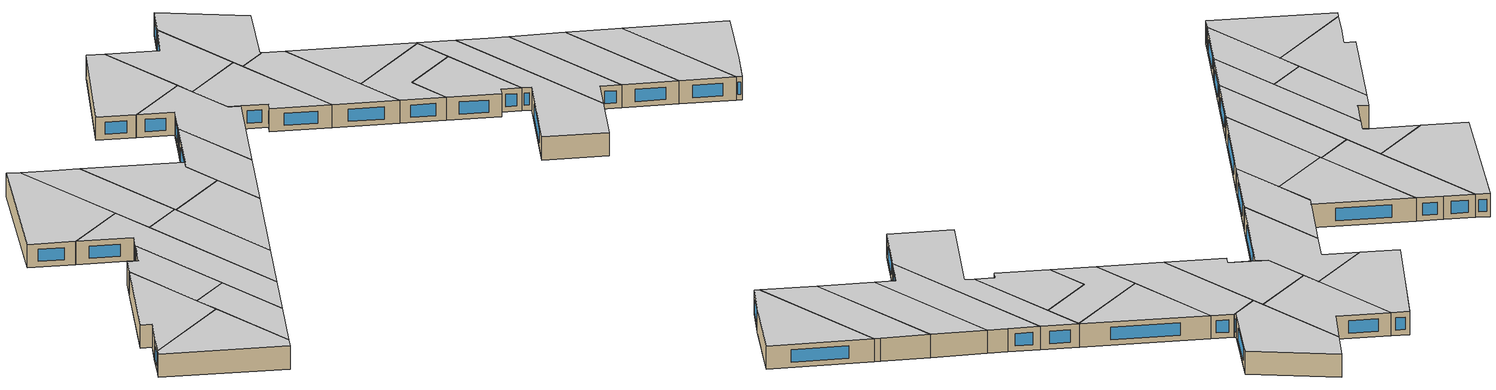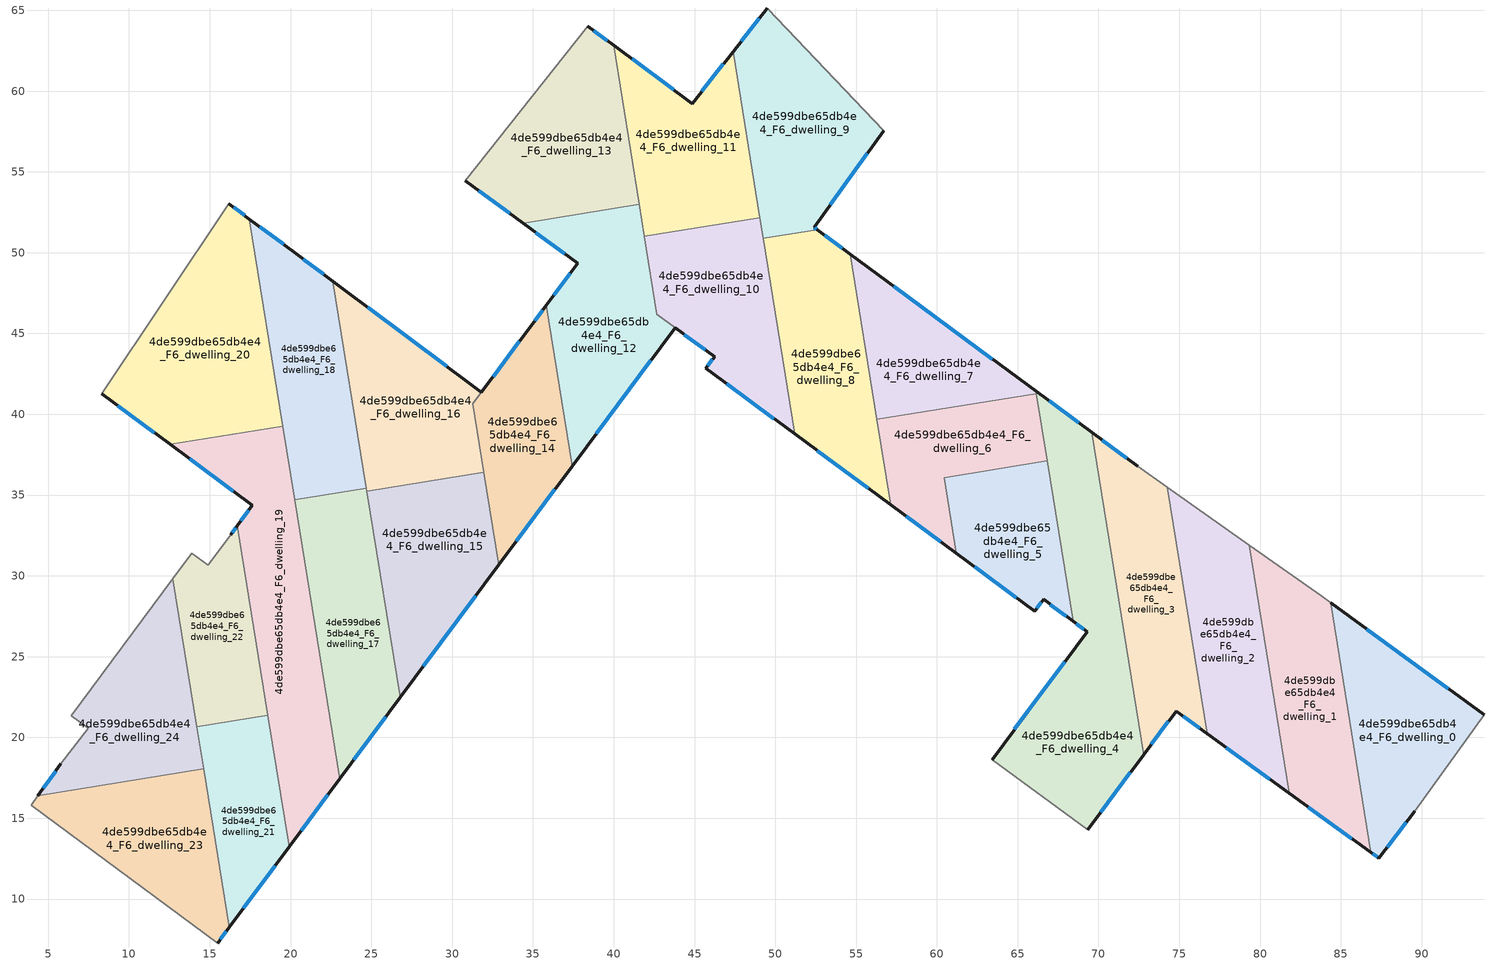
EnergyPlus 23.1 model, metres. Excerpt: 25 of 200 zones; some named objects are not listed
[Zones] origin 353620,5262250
4de599dbe65db4e4_F6_dwelling_0
 floor to 4de599dbe65db4e4_F5_dwelling_0 (EU_floor_Construction): 93.88,21.4 89.58,15.42 87.35,12.52 86.86,12.88 84.36,28.34 z18
 wall outside (EU_wall_Construction): 86.86,12.88 87.35,12.52 89.58,15.42 / 93.88,21.4 84.36,28.34 z18:21
 wall to 4de599dbe65db4e4_F6_dwelling_1 (EU_wall_Construction): 84.36,28.34 86.86,12.88 z18:21
 wall adiabatic (EU_wall_Construction): 89.58,15.42 93.88,21.4 z18:21
 window (EU_Window_Construction): 86.97,12.8 87.24,12.61 / 91.65,23.03 86.6,26.71 / 87.88,13.2 89.06,14.74 z18.7:20.3
 ceiling to 4de599dbe65db4e4_F7_dwelling_0 (EU_floor_Construction): 89.58,15.42 93.88,21.4 84.36,28.34 86.86,12.88 87.35,12.52 z21
4de599dbe65db4e4_F6_dwelling_1
 floor to 4de599dbe65db4e4_F5_dwelling_1 (EU_floor_Construction): 84.36,28.34 86.86,12.88 81.81,16.55 79.33,31.91 83.79,28.76 z18
 wall outside (EU_wall_Construction): 81.81,16.55 86.86,12.88 z18:21
 wall to 4de599dbe65db4e4_F6_dwelling_2 (EU_wall_Construction): 79.33,31.91 81.81,16.55 z18:21
 wall adiabatic (EU_wall_Construction): 84.36,28.34 83.79,28.76 79.33,31.91 z18:21
 window (EU_Window_Construction): 82.99,15.69 85.67,13.74 z18.7:20.3
 ceiling to 4de599dbe65db4e4_F7_dwelling_1 (EU_floor_Construction): 86.86,12.88 84.36,28.34 83.79,28.76 79.33,31.91 81.81,16.55 z21
4de599dbe65db4e4_F6_dwelling_10
 floor to 4de599dbe65db4e4_F5_dwelling_10 (EU_floor_Construction): 49.04,52.16 51.21,38.78 45.71,42.84 46.24,43.56 42.68,46.18 41.9,51 z18
 wall outside (EU_wall_Construction): 43.8,45.36 46.24,43.56 45.71,42.84 51.21,38.78 z18:21
 wall to 4de599dbe65db4e4_F6_dwelling_12 (EU_wall_Construction): 42.68,46.18 43.79,45.36 / 41.9,51 42.67,46.19 z18:21
 wall to 4de599dbe65db4e4_F6_dwelling_11 (EU_wall_Construction): 49.04,52.16 41.9,51 z18:21
 wall to 4de599dbe65db4e4_F6_dwelling_8 (EU_wall_Construction): 51.2,38.78 49.25,50.89 z18:21
 wall to 4de599dbe65db4e4_F6_dwelling_9 (EU_wall_Construction): 49.25,50.89 49.04,52.16 z18:21
 window (EU_Window_Construction): 47,41.89 49.91,39.73 / 46.11,43.39 45.83,43.01 / 44.37,44.93 45.66,43.98 z18.7:20.3
 ceiling to 4de599dbe65db4e4_F7_dwelling_10 (EU_floor_Construction): 51.21,38.78 49.04,52.16 41.9,51 42.68,46.18 46.24,43.56 45.71,42.84 z21
4de599dbe65db4e4_F6_dwelling_11
 floor to 4de599dbe65db4e4_F5_dwelling_11 (EU_floor_Construction): 47.39,62.44 49.04,52.16 41.9,51 39.99,62.83 44.86,59.23 z18
 wall outside (EU_wall_Construction): 47.39,62.44 44.86,59.23 39.99,62.83 z18:21
 wall to 4de599dbe65db4e4_F6_dwelling_9 (EU_wall_Construction): 49.04,52.16 47.39,62.44 z18:21
 wall to 4de599dbe65db4e4_F6_dwelling_13 (EU_wall_Construction): 39.99,62.83 41.58,52.99 z18:21
 wall to 4de599dbe65db4e4_F6_dwelling_12 (EU_wall_Construction): 41.58,52.99 41.9,51 z18:21
 window (EU_Window_Construction): 46.79,61.69 45.46,59.99 / 43.72,60.08 41.13,61.99 z18.7:20.3
 ceiling to 4de599dbe65db4e4_F7_dwelling_11 (EU_floor_Construction): 49.04,52.16 47.39,62.44 44.86,59.23 39.99,62.83 41.9,51 z21
4de599dbe65db4e4_F6_dwelling_12
 floor to 4de599dbe65db4e4_F5_dwelling_12 (EU_floor_Construction): 41.58,52.99 42.68,46.18 43.79,45.36 37.43,36.8 35.83,46.75 37.77,49.33 34.39,51.83 z18
 wall outside (EU_wall_Construction): 34.39,51.83 37.77,49.33 35.83,46.75 / 37.43,36.8 43.79,45.36 z18:21
 wall to 4de599dbe65db4e4_F6_dwelling_14 (EU_wall_Construction): 35.83,46.75 37.43,36.8 z18:21
 wall to 4de599dbe65db4e4_F6_dwelling_13 (EU_wall_Construction): 41.58,52.99 34.39,51.83 z18:21
 window (EU_Window_Construction): 37.31,48.73 36.28,47.35 / 35.18,51.24 36.97,49.92 / 38.93,38.81 42.3,43.35 z18.7:20.3
 ceiling to 4de599dbe65db4e4_F7_dwelling_12 (EU_floor_Construction): 37.43,36.8 43.79,45.36 42.68,46.18 41.58,52.99 34.39,51.83 37.77,49.33 35.83,46.75 z21
4de599dbe65db4e4_F6_dwelling_13
 floor to 4de599dbe65db4e4_F5_dwelling_13 (EU_floor_Construction): 39.99,62.83 41.58,52.99 34.39,51.83 30.82,54.46 38.4,64.01 z18
 wall outside (EU_wall_Construction): 30.82,54.46 34.39,51.83 / 39.99,62.83 38.4,64.01 z18:21
 wall adiabatic (EU_wall_Construction): 38.4,64.01 30.82,54.46 z18:21
 window (EU_Window_Construction): 31.66,53.84 33.55,52.44 / 39.61,63.11 38.77,63.73 z18.7:20.3
 ceiling to 4de599dbe65db4e4_F7_dwelling_13 (EU_floor_Construction): 41.58,52.99 39.99,62.83 38.4,64.01 30.82,54.46 34.39,51.83 z21
4de599dbe65db4e4_F6_dwelling_14
 floor to 4de599dbe65db4e4_F5_dwelling_14 (EU_floor_Construction): 35.83,46.75 37.43,36.8 32.89,30.7 31.29,40.66 34.88,45.49 z18
 wall outside (EU_wall_Construction): 32.89,30.7 37.43,36.8 / 35.83,46.75 34.88,45.49 31.81,41.37 z18:21
 wall to 4de599dbe65db4e4_F6_dwelling_15 (EU_wall_Construction): 31.97,36.41 32.89,30.7 z18:21
 wall to 4de599dbe65db4e4_F6_dwelling_16 (EU_wall_Construction): 31.81,41.37 31.28,40.66 / 31.29,40.66 31.97,36.41 z18:21
 window (EU_Window_Construction): 33.96,32.13 36.37,35.37 / 35.6,46.45 35.1,45.79 / 34.16,44.52 32.53,42.34 z18.7:20.3
 ceiling to 4de599dbe65db4e4_F7_dwelling_14 (EU_floor_Construction): 32.89,30.7 37.43,36.8 35.83,46.75 34.88,45.49 31.29,40.66 z21
4de599dbe65db4e4_F6_dwelling_15
 floor to 4de599dbe65db4e4_F5_dwelling_15 (EU_floor_Construction): 31.97,36.41 32.89,30.7 26.78,22.48 24.72,35.24 z18
 wall outside (EU_wall_Construction): 26.78,22.48 32.89,30.7 z18:21
 wall to 4de599dbe65db4e4_F6_dwelling_16 (EU_wall_Construction): 31.97,36.41 24.72,35.24 z18:21
 wall to 4de599dbe65db4e4_F6_dwelling_17 (EU_wall_Construction): 24.72,35.24 26.78,22.48 z18:21
 window (EU_Window_Construction): 28.22,24.41 31.46,28.77 z18.7:20.3
 ceiling to 4de599dbe65db4e4_F7_dwelling_15 (EU_floor_Construction): 26.78,22.48 32.89,30.7 31.97,36.41 24.72,35.24 z21
4de599dbe65db4e4_F6_dwelling_16
 floor to 4de599dbe65db4e4_F5_dwelling_16 (EU_floor_Construction): 31.81,41.37 31.28,40.66 31.97,36.41 24.72,35.24 24.69,35.42 22.63,48.23 z18
 wall outside (EU_wall_Construction): 31.81,41.37 22.63,48.23 z18:21
 wall to 4de599dbe65db4e4_F6_dwelling_18 (EU_wall_Construction): 22.63,48.23 24.69,35.42 z18:21
 wall to 4de599dbe65db4e4_F6_dwelling_17 (EU_wall_Construction): 24.69,35.42 24.72,35.24 z18:21
 window (EU_Window_Construction): 29.65,42.98 24.78,46.62 z18.7:20.3
 ceiling to 4de599dbe65db4e4_F7_dwelling_16 (EU_floor_Construction): 31.97,36.41 31.28,40.66 31.81,41.37 22.63,48.23 24.69,35.42 24.72,35.24 z21
4de599dbe65db4e4_F6_dwelling_17
 floor to 4de599dbe65db4e4_F5_dwelling_17 (EU_floor_Construction): 24.69,35.42 26.78,22.48 23.04,17.45 20.26,34.7 z18
 wall outside (EU_wall_Construction): 23.04,17.45 26.78,22.48 z18:21
 wall to 4de599dbe65db4e4_F6_dwelling_18 (EU_wall_Construction): 24.69,35.42 20.26,34.7 z18:21
 wall to 4de599dbe65db4e4_F6_dwelling_19 (EU_wall_Construction): 20.26,34.7 23.04,17.45 z18:21
 window (EU_Window_Construction): 23.92,18.63 25.91,21.3 z18.7:20.3
 ceiling to 4de599dbe65db4e4_F7_dwelling_17 (EU_floor_Construction): 23.04,17.45 26.78,22.48 24.69,35.42 20.26,34.7 z21
4de599dbe65db4e4_F6_dwelling_18
 floor to 4de599dbe65db4e4_F5_dwelling_18 (EU_floor_Construction): 22.63,48.23 24.69,35.42 20.26,34.7 17.45,52.08 20.22,50.03 z18
 wall outside (EU_wall_Construction): 22.63,48.23 20.22,50.03 17.45,52.08 z18:21
 wall to 4de599dbe65db4e4_F6_dwelling_20 (EU_wall_Construction): 17.45,52.08 19.52,39.26 z18:21
 wall to 4de599dbe65db4e4_F6_dwelling_19 (EU_wall_Construction): 19.52,39.25 20.26,34.7 z18:21
 window (EU_Window_Construction): 22.06,48.65 20.78,49.61 / 19.57,50.51 18.1,51.6 z18.7:20.3
 ceiling to 4de599dbe65db4e4_F7_dwelling_18 (EU_floor_Construction): 24.69,35.42 22.63,48.23 20.22,50.03 17.45,52.08 20.26,34.7 z21
4de599dbe65db4e4_F6_dwelling_19
 floor to 4de599dbe65db4e4_F5_dwelling_19 (EU_floor_Construction): 19.52,39.25 23.04,17.45 19.91,13.24 16.71,33.1 17.64,34.36 12.55,38.13 z18
 wall outside (EU_wall_Construction): 12.55,38.13 17.64,34.36 16.71,33.1 / 19.91,13.24 23.04,17.45 z18:21
 wall to 4de599dbe65db4e4_F6_dwelling_20 (EU_wall_Construction): 19.52,39.25 12.55,38.13 z18:21
 wall to 4de599dbe65db4e4_F6_dwelling_22 (EU_wall_Construction): 16.71,33.1 18.6,21.38 z18:21
 wall to 4de599dbe65db4e4_F6_dwelling_21 (EU_wall_Construction): 18.6,21.38 19.91,13.24 z18:21
 window (EU_Window_Construction): 17.42,34.06 16.93,33.4 / 13.75,37.24 16.45,35.24 / 20.65,14.22 22.31,16.46 z18.7:20.3
 ceiling to 4de599dbe65db4e4_F7_dwelling_19 (EU_floor_Construction): 19.91,13.24 23.04,17.45 19.52,39.25 12.55,38.13 17.64,34.36 16.71,33.1 z21
4de599dbe65db4e4_F6_dwelling_2
 floor to 4de599dbe65db4e4_F5_dwelling_2 (EU_floor_Construction): 79.33,31.91 81.81,16.55 76.72,20.24 74.26,35.48 z18
 wall outside (EU_wall_Construction): 76.72,20.24 81.81,16.55 z18:21
 wall to 4de599dbe65db4e4_F6_dwelling_3 (EU_wall_Construction): 74.26,35.48 76.72,20.24 z18:21
 wall adiabatic (EU_wall_Construction): 79.33,31.91 74.26,35.48 z18:21
 window (EU_Window_Construction): 77.91,19.37 80.61,17.41 z18.7:20.3
 ceiling to 4de599dbe65db4e4_F7_dwelling_2 (EU_floor_Construction): 81.81,16.55 79.33,31.91 74.26,35.48 76.72,20.24 z21
4de599dbe65db4e4_F6_dwelling_20
 floor to 4de599dbe65db4e4_F5_dwelling_20 (EU_floor_Construction): 17.45,52.08 19.52,39.25 12.55,38.13 8.31,41.28 16.19,53.02 z18
 wall outside (EU_wall_Construction): 8.31,41.28 12.55,38.13 / 17.45,52.08 16.19,53.02 z18:21
 wall adiabatic (EU_wall_Construction): 16.19,53.02 8.31,41.28 z18:21
 window (EU_Window_Construction): 9.31,40.54 11.56,38.87 / 17.16,52.3 16.48,52.8 z18.7:20.3
 ceiling to 4de599dbe65db4e4_F7_dwelling_20 (EU_floor_Construction): 19.52,39.25 17.45,52.08 16.19,53.02 8.31,41.28 12.55,38.13 z21
4de599dbe65db4e4_F6_dwelling_21
 floor to 4de599dbe65db4e4_F5_dwelling_21 (EU_floor_Construction): 18.6,21.38 19.91,13.24 16.2,8.24 14.2,20.67 z18
 wall outside (EU_wall_Construction): 16.2,8.24 19.91,13.24 z18:21
 wall to 4de599dbe65db4e4_F6_dwelling_22 (EU_wall_Construction): 18.6,21.38 14.2,20.67 z18:21
 wall to 4de599dbe65db4e4_F6_dwelling_23 (EU_wall_Construction): 14.62,18.06 16.2,8.24 z18:21
 wall to 4de599dbe65db4e4_F6_dwelling_24 (EU_wall_Construction): 14.19,20.67 14.62,18.06 z18:21
 window (EU_Window_Construction): 17.07,9.42 19.04,12.06 z18.7:20.3
 ceiling to 4de599dbe65db4e4_F7_dwelling_21 (EU_floor_Construction): 16.2,8.24 19.91,13.24 18.6,21.38 14.2,20.67 z21
4de599dbe65db4e4_F6_dwelling_22
 floor to 4de599dbe65db4e4_F5_dwelling_22 (EU_floor_Construction): 16.71,33.1 18.6,21.38 14.2,20.67 12.72,29.83 13.89,31.41 14.9,30.67 14.95,30.73 16.29,32.55 z18
 wall outside (EU_wall_Construction): 16.71,33.1 16.29,32.55 z18:21
 wall adiabatic (EU_wall_Construction): 16.29,32.55 14.95,30.73 14.9,30.67 13.89,31.41 12.72,29.83 z18:21
 wall to 4de599dbe65db4e4_F6_dwelling_24 (EU_wall_Construction): 12.72,29.83 14.2,20.67 z18:21
 window (EU_Window_Construction): 16.61,32.97 16.39,32.68 z18.7:20.3
 ceiling to 4de599dbe65db4e4_F7_dwelling_22 (EU_floor_Construction): 18.6,21.38 16.71,33.1 16.29,32.55 14.95,30.73 14.9,30.67 13.89,31.41 12.72,29.83 14.2,20.67 z21
4de599dbe65db4e4_F6_dwelling_23
 floor to 4de599dbe65db4e4_F5_dwelling_23 (EU_floor_Construction): 14.62,18.06 16.2,8.24 15.49,7.28 3.94,15.82 4.37,16.4 z18
 wall outside (EU_wall_Construction): 15.49,7.28 16.2,8.24 z18:21
 wall to 4de599dbe65db4e4_F6_dwelling_24 (EU_wall_Construction): 14.62,18.06 4.37,16.4 z18:21
 wall adiabatic (EU_wall_Construction): 4.37,16.4 3.94,15.82 15.49,7.28 z18:21
 window (EU_Window_Construction): 15.65,7.51 16.03,8.02 z18.7:20.3
 ceiling to 4de599dbe65db4e4_F7_dwelling_23 (EU_floor_Construction): 15.49,7.28 16.2,8.24 14.62,18.06 4.37,16.4 3.94,15.82 z21
4de599dbe65db4e4_F6_dwelling_24
 floor to 4de599dbe65db4e4_F5_dwelling_24 (EU_floor_Construction): 12.72,29.83 14.62,18.06 4.37,16.4 5.79,18.37 7.48,20.57 6.42,21.34 z18
 wall outside (EU_wall_Construction): 5.79,18.37 4.37,16.4 z18:21
 wall adiabatic (EU_wall_Construction): 12.72,29.83 6.42,21.34 7.48,20.57 5.79,18.37 z18:21
 window (EU_Window_Construction): 5.46,17.9 4.7,16.86 z18.7:20.3
 ceiling to 4de599dbe65db4e4_F7_dwelling_24 (EU_floor_Construction): 14.62,18.06 12.72,29.83 6.42,21.34 7.48,20.57 5.79,18.37 4.37,16.4 z21
4de599dbe65db4e4_F6_dwelling_3
 floor to 4de599dbe65db4e4_F5_dwelling_3 (EU_floor_Construction): 74.26,35.48 76.72,20.24 74.8,21.63 72.79,18.93 69.57,38.88 72.43,36.77 z18
 wall outside (EU_wall_Construction): 72.79,18.93 74.8,21.63 76.72,20.24 / 72.43,36.77 69.57,38.88 z18:21
 wall to 4de599dbe65db4e4_F6_dwelling_4 (EU_wall_Construction): 69.57,38.88 72.79,18.93 z18:21
 wall adiabatic (EU_wall_Construction): 74.26,35.48 72.43,36.77 z18:21
 window (EU_Window_Construction): 75.25,21.31 76.27,20.57 / 73.26,19.57 74.33,21 / 71.76,37.27 70.24,38.39 z18.7:20.3
 ceiling to 4de599dbe65db4e4_F7_dwelling_3 (EU_floor_Construction): 76.72,20.24 74.26,35.48 72.43,36.77 69.57,38.88 72.79,18.93 74.8,21.63 z21
4de599dbe65db4e4_F6_dwelling_4
 floor to 4de599dbe65db4e4_F5_dwelling_4 (EU_floor_Construction): 69.57,38.88 72.79,18.93 69.33,14.27 63.42,18.64 69.3,26.55 68.43,27.19 66.14,41.42 z18
 wall outside (EU_wall_Construction): 68.43,27.19 69.3,26.55 63.42,18.64 / 69.57,38.88 66.14,41.42 / 69.33,14.27 72.79,18.93 z18:21
 wall adiabatic (EU_wall_Construction): 63.42,18.64 69.33,14.27 z18:21
 wall to 4de599dbe65db4e4_F6_dwelling_5 (EU_wall_Construction): 66.83,37.11 68.43,27.19 z18:21
 wall to 4de599dbe65db4e4_F6_dwelling_6 (EU_wall_Construction): 66.16,41.27 66.83,37.11 z18:21
 wall to 4de599dbe65db4e4_F6_dwelling_7 (EU_wall_Construction): 66.14,41.42 66.16,41.27 z18:21
 window (EU_Window_Construction): 67.92,24.69 64.8,20.49 / 68.64,27.04 69.1,26.7 / 68.76,39.48 66.94,40.83 / 70.15,15.37 71.98,17.84 z18.7:20.3
 ceiling to 4de599dbe65db4e4_F7_dwelling_4 (EU_floor_Construction): 69.33,14.27 72.79,18.93 69.57,38.88 66.14,41.42 68.43,27.19 69.3,26.55 63.42,18.64 z21
4de599dbe65db4e4_F6_dwelling_5
 floor to 4de599dbe65db4e4_F5_dwelling_5 (EU_floor_Construction): 66.83,37.11 68.43,27.19 66.6,28.54 66.05,27.81 61.21,31.39 60.45,36.08 z18
 wall outside (EU_wall_Construction): 61.21,31.39 66.05,27.81 66.6,28.54 68.43,27.19 z18:21
 wall to 4de599dbe65db4e4_F6_dwelling_6 (EU_wall_Construction): 66.83,37.11 60.45,36.08 61.21,31.39 z18:21
 window (EU_Window_Construction): 67.03,28.22 68,27.51 / 66.18,27.98 66.47,28.37 / 62.35,30.55 64.92,28.65 z18.7:20.3
 ceiling to 4de599dbe65db4e4_F7_dwelling_5 (EU_floor_Construction): 68.43,27.19 66.83,37.11 60.45,36.08 61.21,31.39 66.05,27.81 66.6,28.54 z21
4de599dbe65db4e4_F6_dwelling_6
 floor to 4de599dbe65db4e4_F5_dwelling_6 (EU_floor_Construction): 66.16,41.27 66.83,37.11 60.45,36.08 61.21,31.39 57.14,34.4 56.29,39.68 z18
 wall outside (EU_wall_Construction): 57.14,34.4 61.21,31.39 z18:21
 wall to 4de599dbe65db4e4_F6_dwelling_7 (EU_wall_Construction): 66.16,41.27 56.29,39.68 z18:21
 wall to 4de599dbe65db4e4_F6_dwelling_8 (EU_wall_Construction): 56.29,39.68 57.14,34.4 z18:21
 window (EU_Window_Construction): 58.1,33.69 60.25,32.1 z18.7:20.3
 ceiling to 4de599dbe65db4e4_F7_dwelling_6 (EU_floor_Construction): 61.21,31.39 60.45,36.08 66.83,37.11 66.16,41.27 56.29,39.68 57.14,34.4 z21
4de599dbe65db4e4_F6_dwelling_7
 floor to 4de599dbe65db4e4_F5_dwelling_7 (EU_floor_Construction): 66.14,41.42 66.16,41.27 56.29,39.68 54.63,49.91 z18
 wall outside (EU_wall_Construction): 66.14,41.42 54.63,49.91 z18:21
 wall to 4de599dbe65db4e4_F6_dwelling_8 (EU_wall_Construction): 54.63,49.91 56.29,39.68 z18:21
 window (EU_Window_Construction): 63.43,43.42 57.33,47.92 z18.7:20.3
 ceiling to 4de599dbe65db4e4_F7_dwelling_7 (EU_floor_Construction): 66.16,41.27 66.14,41.42 54.63,49.91 56.29,39.68 z21
4de599dbe65db4e4_F6_dwelling_8
 floor to 4de599dbe65db4e4_F5_dwelling_8 (EU_floor_Construction): 54.63,49.91 57.14,34.4 51.21,38.78 49.25,50.89 52.58,51.43 z18
 wall outside (EU_wall_Construction): 51.21,38.78 57.14,34.4 / 54.63,49.91 52.58,51.43 z18:21
 wall to 4de599dbe65db4e4_F6_dwelling_9 (EU_wall_Construction): 52.58,51.43 49.25,50.89 z18:21
 window (EU_Window_Construction): 52.6,37.75 55.75,35.43 / 54.15,50.27 53.06,51.07 z18.7:20.3
 ceiling to 4de599dbe65db4e4_F7_dwelling_8 (EU_floor_Construction): 57.14,34.4 54.63,49.91 52.58,51.43 49.25,50.89 51.21,38.78 z21
4de599dbe65db4e4_F6_dwelling_9
 floor to 4de599dbe65db4e4_F5_dwelling_9 (EU_floor_Construction): 49.5,65.14 56.7,57.56 52.41,51.56 52.58,51.43 49.25,50.89 47.39,62.44 z18
 wall outside (EU_wall_Construction): 52.58,51.43 52.41,51.56 56.7,57.56 / 49.5,65.14 47.39,62.44 z18:21
 wall adiabatic (EU_wall_Construction): 56.7,57.56 49.5,65.14 z18:21
 window (EU_Window_Construction): 53.41,52.97 55.69,56.15 / 52.54,51.46 52.45,51.53 / 49.01,64.51 47.88,63.08 z18.7:20.3
 ceiling to 4de599dbe65db4e4_F7_dwelling_9 (EU_floor_Construction): 52.58,51.43 52.41,51.56 56.7,57.56 49.5,65.14 47.39,62.44 49.25,50.89 z21
[Building]
EU S2 Campaign: North Axis=0; Terrain=City; Solar Distribution=FullExterior
[Site:Location]
Budapest.Ferenc.Liszt.Intl.AP: Latitude=47.437; Longitude=19.256; Time Zone=1; Elevation=185
[SizingPeriod:WeatherFileDays]
AnnualSizingPeriod: Begin Month=1; Begin Day of Month=1; End Month=12; End Day of Month=31; Day of Week for Start Day=Monday; Use Weather File Daylight Saving Period=No; Use Weather File Rain and Snow Indicators=No
[MATERIAL]
EU_InternalMass_Material: Roughness=MediumRough; Thickness=0.1; Conductivity=1; Density=1800; Specific Heat=900; Thermal Absorptance=0.9; Solar Absorptance=0.7; Visible Absorptance=0.7
[MATERIAL:NOMASS] Roughness=MediumRough; Thermal Absorptance=0.9; Solar Absorptance=0.7; Visible Absorptance=0.7
Name | Thermal Resistance
EU_wall_NoMass | 0.832559
EU_floor_NoMass | 0.872794
[WINDOWMATERIAL:SIMPLEGLAZINGSYSTEM]
EU_Window_SimpleGlazing: UFactor=2.79869; Solar Heat Gain Coefficient=0.75; Visible Transmittance=0.75
[CONSTRUCTION]
EU_wall_Construction: EU_wall_NoMass
EU_floor_Construction: EU_floor_NoMass
EU_Window_Construction: EU_Window_SimpleGlazing
EU_InternalMass_Construction: EU_InternalMass_Material
[ZONE] Type=1; Multiplier=1; Ceiling Height=autocalculate; Floor Area=autocalculate; Part of Total Floor Area=Yes
Name | Volume
4de599dbe65db4e4_F6_dwelling_0 | 206.161
4de599dbe65db4e4_F6_dwelling_1 | 206.191
4de599dbe65db4e4_F6_dwelling_10 | 203.361
4de599dbe65db4e4_F6_dwelling_11 | 206.166
4de599dbe65db4e4_F6_dwelling_12 | 228.977
4de599dbe65db4e4_F6_dwelling_13 | 226.167
4de599dbe65db4e4_F6_dwelling_14 | 164.976
4de599dbe65db4e4_F6_dwelling_15 | 206.197
4de599dbe65db4e4_F6_dwelling_16 | 207.38
4de599dbe65db4e4_F6_dwelling_17 | 206.142
4de599dbe65db4e4_F6_dwelling_18 | 206.139
4de599dbe65db4e4_F6_dwelling_19 | 282.927
4de599dbe65db4e4_F6_dwelling_2 | 206.182
4de599dbe65db4e4_F6_dwelling_20 | 282.941
4de599dbe65db4e4_F6_dwelling_21 | 139.459
4de599dbe65db4e4_F6_dwelling_22 | 139.452
4de599dbe65db4e4_F6_dwelling_23 | 196.178
4de599dbe65db4e4_F6_dwelling_24 | 196.15
4de599dbe65db4e4_F6_dwelling_3 | 206.205
4de599dbe65db4e4_F6_dwelling_4 | 321.205
4de599dbe65db4e4_F6_dwelling_5 | 148.641
4de599dbe65db4e4_F6_dwelling_6 | 157.716
4de599dbe65db4e4_F6_dwelling_7 | 157.745
4de599dbe65db4e4_F6_dwelling_8; 4de599dbe65db4e4_F6_dwelling_9 | 225.868
[INTERNALMASS] Construction=EU_InternalMass_Construction
Name | Zone or ZoneList | Surface Area
4de599dbe65db4e4_F6_dwelling_0_EU_InternalMass | 4de599dbe65db4e4_F6_dwelling_0 | 68.7205
4de599dbe65db4e4_F6_dwelling_1_EU_InternalMass | 4de599dbe65db4e4_F6_dwelling_1 | 68.7302
4de599dbe65db4e4_F6_dwelling_2_EU_InternalMass | 4de599dbe65db4e4_F6_dwelling_2 | 68.7272
4de599dbe65db4e4_F6_dwelling_3_EU_InternalMass | 4de599dbe65db4e4_F6_dwelling_3 | 68.735
4de599dbe65db4e4_F6_dwelling_4_EU_InternalMass | 4de599dbe65db4e4_F6_dwelling_4 | 107.066
4de599dbe65db4e4_F6_dwelling_5_EU_InternalMass | 4de599dbe65db4e4_F6_dwelling_5 | 49.5475
4de599dbe65db4e4_F6_dwelling_6_EU_InternalMass | 4de599dbe65db4e4_F6_dwelling_6 | 52.5721
4de599dbe65db4e4_F6_dwelling_7_EU_InternalMass | 4de599dbe65db4e4_F6_dwelling_7 | 52.5799
4de599dbe65db4e4_F6_dwelling_8_EU_InternalMass | 4de599dbe65db4e4_F6_dwelling_8 | 75.2889
4de599dbe65db4e4_F6_dwelling_9_EU_InternalMass | 4de599dbe65db4e4_F6_dwelling_9 | 75.2868
4de599dbe65db4e4_F6_dwelling_10_EU_InternalMass | 4de599dbe65db4e4_F6_dwelling_10 | 67.7873
4de599dbe65db4e4_F6_dwelling_11_EU_InternalMass | 4de599dbe65db4e4_F6_dwelling_11 | 68.7213
4de599dbe65db4e4_F6_dwelling_12_EU_InternalMass | 4de599dbe65db4e4_F6_dwelling_12 | 76.3251
4de599dbe65db4e4_F6_dwelling_13_EU_InternalMass | 4de599dbe65db4e4_F6_dwelling_13 | 75.3926
4de599dbe65db4e4_F6_dwelling_14_EU_InternalMass | 4de599dbe65db4e4_F6_dwelling_14 | 55.0033
4de599dbe65db4e4_F6_dwelling_15_EU_InternalMass | 4de599dbe65db4e4_F6_dwelling_15 | 68.7342
4de599dbe65db4e4_F6_dwelling_16_EU_InternalMass | 4de599dbe65db4e4_F6_dwelling_16 | 69.1292
4de599dbe65db4e4_F6_dwelling_17_EU_InternalMass | 4de599dbe65db4e4_F6_dwelling_17 | 68.7122
4de599dbe65db4e4_F6_dwelling_18_EU_InternalMass | 4de599dbe65db4e4_F6_dwelling_18 | 68.7133
4de599dbe65db4e4_F6_dwelling_19_EU_InternalMass | 4de599dbe65db4e4_F6_dwelling_19 | 94.3094
4de599dbe65db4e4_F6_dwelling_20_EU_InternalMass | 4de599dbe65db4e4_F6_dwelling_20 | 94.3149
4de599dbe65db4e4_F6_dwelling_21_EU_InternalMass | 4de599dbe65db4e4_F6_dwelling_21 | 46.4874
4de599dbe65db4e4_F6_dwelling_22_EU_InternalMass | 4de599dbe65db4e4_F6_dwelling_22 | 46.4841
4de599dbe65db4e4_F6_dwelling_23_EU_InternalMass | 4de599dbe65db4e4_F6_dwelling_23 | 65.3925
4de599dbe65db4e4_F6_dwelling_24_EU_InternalMass | 4de599dbe65db4e4_F6_dwelling_24 | 65.3816
[OTHEREQUIPMENT] Fuel Type=Electricity; Design Level Calculation Method=Watts/Area; Power per Zone Floor Area=1; Fraction Latent=0; Fraction Radiant=0; Fraction Lost=0; Carbon Dioxide Generation Rate=0; EndUse Subcategory=EU_Step8_InternalGains
Name | Zone or ZoneList or Space or SpaceList | Schedule
EU_Step8_InternalGain_4de599dbe65db4e4_F6_dwelling_0_f000 | 4de599dbe65db4e4_F6_dwelling_0 | EU_Step8_GainSchedule_4de599dbe65db4e4_F6_dwelling_0_f000
EU_Step8_InternalGain_4de599dbe65db4e4_F6_dwelling_1_f000 | 4de599dbe65db4e4_F6_dwelling_1 | EU_Step8_GainSchedule_4de599dbe65db4e4_F6_dwelling_1_f000
EU_Step8_InternalGain_4de599dbe65db4e4_F6_dwelling_2_f000 | 4de599dbe65db4e4_F6_dwelling_2 | EU_Step8_GainSchedule_4de599dbe65db4e4_F6_dwelling_2_f000
EU_Step8_InternalGain_4de599dbe65db4e4_F6_dwelling_3_f000 | 4de599dbe65db4e4_F6_dwelling_3 | EU_Step8_GainSchedule_4de599dbe65db4e4_F6_dwelling_3_f000
EU_Step8_InternalGain_4de599dbe65db4e4_F6_dwelling_4_f000 | 4de599dbe65db4e4_F6_dwelling_4 | EU_Step8_GainSchedule_4de599dbe65db4e4_F6_dwelling_4_f000
EU_Step8_InternalGain_4de599dbe65db4e4_F6_dwelling_5_f000 | 4de599dbe65db4e4_F6_dwelling_5 | EU_Step8_GainSchedule_4de599dbe65db4e4_F6_dwelling_5_f000
EU_Step8_InternalGain_4de599dbe65db4e4_F6_dwelling_6_f000 | 4de599dbe65db4e4_F6_dwelling_6 | EU_Step8_GainSchedule_4de599dbe65db4e4_F6_dwelling_6_f000
EU_Step8_InternalGain_4de599dbe65db4e4_F6_dwelling_7_f000 | 4de599dbe65db4e4_F6_dwelling_7 | EU_Step8_GainSchedule_4de599dbe65db4e4_F6_dwelling_7_f000
EU_Step8_InternalGain_4de599dbe65db4e4_F6_dwelling_8_f000 | 4de599dbe65db4e4_F6_dwelling_8 | EU_Step8_GainSchedule_4de599dbe65db4e4_F6_dwelling_8_f000
EU_Step8_InternalGain_4de599dbe65db4e4_F6_dwelling_9_f000 | 4de599dbe65db4e4_F6_dwelling_9 | EU_Step8_GainSchedule_4de599dbe65db4e4_F6_dwelling_9_f000
EU_Step8_InternalGain_4de599dbe65db4e4_F6_dwelling_10_f000 | 4de599dbe65db4e4_F6_dwelling_10 | EU_Step8_GainSchedule_4de599dbe65db4e4_F6_dwelling_10_f000
EU_Step8_InternalGain_4de599dbe65db4e4_F6_dwelling_11_f000 | 4de599dbe65db4e4_F6_dwelling_11 | EU_Step8_GainSchedule_4de599dbe65db4e4_F6_dwelling_11_f000
EU_Step8_InternalGain_4de599dbe65db4e4_F6_dwelling_12_f000 | 4de599dbe65db4e4_F6_dwelling_12 | EU_Step8_GainSchedule_4de599dbe65db4e4_F6_dwelling_12_f000
EU_Step8_InternalGain_4de599dbe65db4e4_F6_dwelling_13_f000 | 4de599dbe65db4e4_F6_dwelling_13 | EU_Step8_GainSchedule_4de599dbe65db4e4_F6_dwelling_13_f000
EU_Step8_InternalGain_4de599dbe65db4e4_F6_dwelling_14_f000 | 4de599dbe65db4e4_F6_dwelling_14 | EU_Step8_GainSchedule_4de599dbe65db4e4_F6_dwelling_14_f000
EU_Step8_InternalGain_4de599dbe65db4e4_F6_dwelling_15_f000 | 4de599dbe65db4e4_F6_dwelling_15 | EU_Step8_GainSchedule_4de599dbe65db4e4_F6_dwelling_15_f000
EU_Step8_InternalGain_4de599dbe65db4e4_F6_dwelling_16_f000 | 4de599dbe65db4e4_F6_dwelling_16 | EU_Step8_GainSchedule_4de599dbe65db4e4_F6_dwelling_16_f000
EU_Step8_InternalGain_4de599dbe65db4e4_F6_dwelling_17_f000 | 4de599dbe65db4e4_F6_dwelling_17 | EU_Step8_GainSchedule_4de599dbe65db4e4_F6_dwelling_17_f000
EU_Step8_InternalGain_4de599dbe65db4e4_F6_dwelling_18_f000 | 4de599dbe65db4e4_F6_dwelling_18 | EU_Step8_GainSchedule_4de599dbe65db4e4_F6_dwelling_18_f000
EU_Step8_InternalGain_4de599dbe65db4e4_F6_dwelling_19_f000 | 4de599dbe65db4e4_F6_dwelling_19 | EU_Step8_GainSchedule_4de599dbe65db4e4_F6_dwelling_19_f000
EU_Step8_InternalGain_4de599dbe65db4e4_F6_dwelling_20_f000 | 4de599dbe65db4e4_F6_dwelling_20 | EU_Step8_GainSchedule_4de599dbe65db4e4_F6_dwelling_20_f000
EU_Step8_InternalGain_4de599dbe65db4e4_F6_dwelling_21_f000 | 4de599dbe65db4e4_F6_dwelling_21 | EU_Step8_GainSchedule_4de599dbe65db4e4_F6_dwelling_21_f000
EU_Step8_InternalGain_4de599dbe65db4e4_F6_dwelling_22_f000 | 4de599dbe65db4e4_F6_dwelling_22 | EU_Step8_GainSchedule_4de599dbe65db4e4_F6_dwelling_22_f000
EU_Step8_InternalGain_4de599dbe65db4e4_F6_dwelling_23_f000 | 4de599dbe65db4e4_F6_dwelling_23 | EU_Step8_GainSchedule_4de599dbe65db4e4_F6_dwelling_23_f000
EU_Step8_InternalGain_4de599dbe65db4e4_F6_dwelling_24_f000 | 4de599dbe65db4e4_F6_dwelling_24 | EU_Step8_GainSchedule_4de599dbe65db4e4_F6_dwelling_24_f000
[ZONEVENTILATION:DESIGNFLOWRATE] Schedule=EU_AlwaysOn; Design Flow Rate Calculation Method=AirChanges/Hour; Air Changes per Hour=0.475469; Ventilation Type=Natural; Fan Pressure Rise=0; Fan Total Efficiency=1; Constant Term Coefficient=1; Temperature Term Coefficient=0; Velocity Term Coefficient=0; Velocity Squared Term Coefficient=0; Minimum Indoor Temperature=-100; Maximum Indoor Temperature=100; Delta Temperature=-100; Minimum Outdoor Temperature=-100; Maximum Outdoor Temperature=100; Maximum Wind Speed=40
Name | Zone or ZoneList or Space or SpaceList
EU_ConstantAir_4de599dbe65db4e4_F6_dwelling_0 | 4de599dbe65db4e4_F6_dwelling_0
EU_ConstantAir_4de599dbe65db4e4_F6_dwelling_1 | 4de599dbe65db4e4_F6_dwelling_1
EU_ConstantAir_4de599dbe65db4e4_F6_dwelling_2 | 4de599dbe65db4e4_F6_dwelling_2
EU_ConstantAir_4de599dbe65db4e4_F6_dwelling_3 | 4de599dbe65db4e4_F6_dwelling_3
EU_ConstantAir_4de599dbe65db4e4_F6_dwelling_4 | 4de599dbe65db4e4_F6_dwelling_4
EU_ConstantAir_4de599dbe65db4e4_F6_dwelling_5 | 4de599dbe65db4e4_F6_dwelling_5
EU_ConstantAir_4de599dbe65db4e4_F6_dwelling_6 | 4de599dbe65db4e4_F6_dwelling_6
EU_ConstantAir_4de599dbe65db4e4_F6_dwelling_7 | 4de599dbe65db4e4_F6_dwelling_7
EU_ConstantAir_4de599dbe65db4e4_F6_dwelling_8 | 4de599dbe65db4e4_F6_dwelling_8
EU_ConstantAir_4de599dbe65db4e4_F6_dwelling_9 | 4de599dbe65db4e4_F6_dwelling_9
EU_ConstantAir_4de599dbe65db4e4_F6_dwelling_10 | 4de599dbe65db4e4_F6_dwelling_10
EU_ConstantAir_4de599dbe65db4e4_F6_dwelling_11 | 4de599dbe65db4e4_F6_dwelling_11
EU_ConstantAir_4de599dbe65db4e4_F6_dwelling_12 | 4de599dbe65db4e4_F6_dwelling_12
EU_ConstantAir_4de599dbe65db4e4_F6_dwelling_13 | 4de599dbe65db4e4_F6_dwelling_13
EU_ConstantAir_4de599dbe65db4e4_F6_dwelling_14 | 4de599dbe65db4e4_F6_dwelling_14
EU_ConstantAir_4de599dbe65db4e4_F6_dwelling_15 | 4de599dbe65db4e4_F6_dwelling_15
EU_ConstantAir_4de599dbe65db4e4_F6_dwelling_16 | 4de599dbe65db4e4_F6_dwelling_16
EU_ConstantAir_4de599dbe65db4e4_F6_dwelling_17 | 4de599dbe65db4e4_F6_dwelling_17
EU_ConstantAir_4de599dbe65db4e4_F6_dwelling_18 | 4de599dbe65db4e4_F6_dwelling_18
EU_ConstantAir_4de599dbe65db4e4_F6_dwelling_19 | 4de599dbe65db4e4_F6_dwelling_19
EU_ConstantAir_4de599dbe65db4e4_F6_dwelling_20 | 4de599dbe65db4e4_F6_dwelling_20
EU_ConstantAir_4de599dbe65db4e4_F6_dwelling_21 | 4de599dbe65db4e4_F6_dwelling_21
EU_ConstantAir_4de599dbe65db4e4_F6_dwelling_22 | 4de599dbe65db4e4_F6_dwelling_22
EU_ConstantAir_4de599dbe65db4e4_F6_dwelling_23 | 4de599dbe65db4e4_F6_dwelling_23
EU_ConstantAir_4de599dbe65db4e4_F6_dwelling_24 | 4de599dbe65db4e4_F6_dwelling_24
[HVACTEMPLATE:ZONE:IDEALLOADSAIRSYSTEM] System Availability Schedule=EU_AlwaysOn; Maximum Heating Supply Air Temperature=50; Minimum Cooling Supply Air Temperature=13; Maximum Heating Supply Air Humidity Ratio=0.0156; Minimum Cooling Supply Air Humidity Ratio=0.0077; Heating Limit=NoLimit; Cooling Limit=NoLimit; Heating Availability Schedule=EU_AlwaysOn; Cooling Availability Schedule=EU_CoolingOff; Dehumidification Control Type=ConstantSensibleHeatRatio; Cooling Sensible Heat Ratio=0.7; Dehumidification Setpoint=60; Humidification Control Type=None; Humidification Setpoint=30; Outdoor Air Method=None; Outdoor Air Flow Rate per Person=0.00944; Outdoor Air Flow Rate per Zone Floor Area=0; Outdoor Air Flow Rate per Zone=0; Demand Controlled Ventilation Type=None; Outdoor Air Economizer Type=NoEconomizer; Heat Recovery Type=None; Sensible Heat Recovery Effectiveness=0.7; Latent Heat Recovery Effectiveness=0.65
Name | Template Thermostat
4de599dbe65db4e4_F6_dwelling_0 | EU_HeatOnly_4de599dbe65db4e4_F6_dwelling_0
4de599dbe65db4e4_F6_dwelling_1 | EU_HeatOnly_4de599dbe65db4e4_F6_dwelling_1
4de599dbe65db4e4_F6_dwelling_2 | EU_HeatOnly_4de599dbe65db4e4_F6_dwelling_2
4de599dbe65db4e4_F6_dwelling_3 | EU_HeatOnly_4de599dbe65db4e4_F6_dwelling_3
4de599dbe65db4e4_F6_dwelling_4 | EU_HeatOnly_4de599dbe65db4e4_F6_dwelling_4
4de599dbe65db4e4_F6_dwelling_5 | EU_HeatOnly_4de599dbe65db4e4_F6_dwelling_5
4de599dbe65db4e4_F6_dwelling_6 | EU_HeatOnly_4de599dbe65db4e4_F6_dwelling_6
4de599dbe65db4e4_F6_dwelling_7 | EU_HeatOnly_4de599dbe65db4e4_F6_dwelling_7
4de599dbe65db4e4_F6_dwelling_8 | EU_HeatOnly_4de599dbe65db4e4_F6_dwelling_8
4de599dbe65db4e4_F6_dwelling_9 | EU_HeatOnly_4de599dbe65db4e4_F6_dwelling_9
4de599dbe65db4e4_F6_dwelling_10 | EU_HeatOnly_4de599dbe65db4e4_F6_dwelling_10
4de599dbe65db4e4_F6_dwelling_11 | EU_HeatOnly_4de599dbe65db4e4_F6_dwelling_11
4de599dbe65db4e4_F6_dwelling_12 | EU_HeatOnly_4de599dbe65db4e4_F6_dwelling_12
4de599dbe65db4e4_F6_dwelling_13 | EU_HeatOnly_4de599dbe65db4e4_F6_dwelling_13
4de599dbe65db4e4_F6_dwelling_14 | EU_HeatOnly_4de599dbe65db4e4_F6_dwelling_14
4de599dbe65db4e4_F6_dwelling_15 | EU_HeatOnly_4de599dbe65db4e4_F6_dwelling_15
4de599dbe65db4e4_F6_dwelling_16 | EU_HeatOnly_4de599dbe65db4e4_F6_dwelling_16
4de599dbe65db4e4_F6_dwelling_17 | EU_HeatOnly_4de599dbe65db4e4_F6_dwelling_17
4de599dbe65db4e4_F6_dwelling_18 | EU_HeatOnly_4de599dbe65db4e4_F6_dwelling_18
4de599dbe65db4e4_F6_dwelling_19 | EU_HeatOnly_4de599dbe65db4e4_F6_dwelling_19
4de599dbe65db4e4_F6_dwelling_20 | EU_HeatOnly_4de599dbe65db4e4_F6_dwelling_20
4de599dbe65db4e4_F6_dwelling_21 | EU_HeatOnly_4de599dbe65db4e4_F6_dwelling_21
4de599dbe65db4e4_F6_dwelling_22 | EU_HeatOnly_4de599dbe65db4e4_F6_dwelling_22
4de599dbe65db4e4_F6_dwelling_23 | EU_HeatOnly_4de599dbe65db4e4_F6_dwelling_23
4de599dbe65db4e4_F6_dwelling_24 | EU_HeatOnly_4de599dbe65db4e4_F6_dwelling_24
[SIZING:ZONE] Zone Cooling Design Supply Air Temperature Input Method=SupplyAirTemperature; Zone Cooling Design Supply Air Temperature=13; Zone Heating Design Supply Air Temperature Input Method=SupplyAirTemperature; Zone Heating Design Supply Air Temperature=50; Zone Cooling Design Supply Air Humidity Ratio=0.008; Zone Heating Design Supply Air Humidity Ratio=0.008; Cooling Design Air Flow Method=DesignDay; Cooling Design Air Flow Rate=0; Cooling Minimum Air Flow per Zone Floor Area=0.000762; Cooling Minimum Air Flow=0; Cooling Minimum Air Flow Fraction=0.2; Heating Design Air Flow Method=DesignDay; Heating Design Air Flow Rate=0; Heating Maximum Air Flow per Zone Floor Area=0.002032; Heating Maximum Air Flow=0.141576; Heating Maximum Air Flow Fraction=0.3; Account for Dedicated Outdoor Air System=No; Dedicated Outdoor Air System Control Strategy=NeutralSupplyAir; Dedicated Outdoor Air Low Setpoint Temperature for Design=autosize; Dedicated Outdoor Air High Setpoint Temperature for Design=autosize; Zone Load Sizing Method=Sensible Load Only No Latent Load; Zone Latent Cooling Design Supply Air Humidity Ratio Input Method=HumidityRatioDifference; Zone Cooling Design Supply Air Humidity Ratio Difference=0.005; Zone Latent Heating Design Supply Air Humidity Ratio Input Method=HumidityRatioDifference; Zone Humidification Design Supply Air Humidity Ratio Difference=0.005
4de599dbe65db4e4_F6_dwelling_0; 4de599dbe65db4e4_F6_dwelling_1; 4de599dbe65db4e4_F6_dwelling_2; 4de599dbe65db4e4_F6_dwelling_3; 4de599dbe65db4e4_F6_dwelling_4; 4de599dbe65db4e4_F6_dwelling_5; 4de599dbe65db4e4_F6_dwelling_6; 4de599dbe65db4e4_F6_dwelling_7; 4de599dbe65db4e4_F6_dwelling_8; 4de599dbe65db4e4_F6_dwelling_9; 4de599dbe65db4e4_F6_dwelling_10; 4de599dbe65db4e4_F6_dwelling_11; 4de599dbe65db4e4_F6_dwelling_12; 4de599dbe65db4e4_F6_dwelling_13; 4de599dbe65db4e4_F6_dwelling_14; 4de599dbe65db4e4_F6_dwelling_15; 4de599dbe65db4e4_F6_dwelling_16; 4de599dbe65db4e4_F6_dwelling_17; 4de599dbe65db4e4_F6_dwelling_18; 4de599dbe65db4e4_F6_dwelling_19; 4de599dbe65db4e4_F6_dwelling_20; 4de599dbe65db4e4_F6_dwelling_21; 4de599dbe65db4e4_F6_dwelling_22; 4de599dbe65db4e4_F6_dwelling_23; 4de599dbe65db4e4_F6_dwelling_24
[SCHEDULE:CONSTANT]
Name | Hourly Value
EU_AlwaysOn | 1
EU_CoolingOff | 0
[SCHEDULE:FILE] Column Number=1; Rows to Skip at Top=0; Number of Hours of Data=8760; Column Separator=Comma; Interpolate to Timestep=No; Minutes per Item=60; Adjust Schedule for Daylight Savings=Yes
Name | File
EU_Step8_GainSchedule_4de599dbe65db4e4_F6_dwelling_0_f000 | ../../schedules/4de599dbe65db4e4/4de599dbe65db4e4_F6_dwelling_0_f000_gain.csv
EU_Step8_GainSchedule_4de599dbe65db4e4_F6_dwelling_1_f000 | ../../schedules/4de599dbe65db4e4/4de599dbe65db4e4_F6_dwelling_1_f000_gain.csv
EU_Step8_GainSchedule_4de599dbe65db4e4_F6_dwelling_2_f000 | ../../schedules/4de599dbe65db4e4/4de599dbe65db4e4_F6_dwelling_2_f000_gain.csv
EU_Step8_GainSchedule_4de599dbe65db4e4_F6_dwelling_3_f000 | ../../schedules/4de599dbe65db4e4/4de599dbe65db4e4_F6_dwelling_3_f000_gain.csv
EU_Step8_GainSchedule_4de599dbe65db4e4_F6_dwelling_4_f000 | ../../schedules/4de599dbe65db4e4/4de599dbe65db4e4_F6_dwelling_4_f000_gain.csv
EU_Step8_GainSchedule_4de599dbe65db4e4_F6_dwelling_5_f000 | ../../schedules/4de599dbe65db4e4/4de599dbe65db4e4_F6_dwelling_5_f000_gain.csv
EU_Step8_GainSchedule_4de599dbe65db4e4_F6_dwelling_6_f000 | ../../schedules/4de599dbe65db4e4/4de599dbe65db4e4_F6_dwelling_6_f000_gain.csv
EU_Step8_GainSchedule_4de599dbe65db4e4_F6_dwelling_7_f000 | ../../schedules/4de599dbe65db4e4/4de599dbe65db4e4_F6_dwelling_7_f000_gain.csv
EU_Step8_GainSchedule_4de599dbe65db4e4_F6_dwelling_8_f000 | ../../schedules/4de599dbe65db4e4/4de599dbe65db4e4_F6_dwelling_8_f000_gain.csv
EU_Step8_GainSchedule_4de599dbe65db4e4_F6_dwelling_9_f000 | ../../schedules/4de599dbe65db4e4/4de599dbe65db4e4_F6_dwelling_9_f000_gain.csv
EU_Step8_GainSchedule_4de599dbe65db4e4_F6_dwelling_10_f000 | ../../schedules/4de599dbe65db4e4/4de599dbe65db4e4_F6_dwelling_10_f000_gain.csv
EU_Step8_GainSchedule_4de599dbe65db4e4_F6_dwelling_11_f000 | ../../schedules/4de599dbe65db4e4/4de599dbe65db4e4_F6_dwelling_11_f000_gain.csv
EU_Step8_GainSchedule_4de599dbe65db4e4_F6_dwelling_12_f000 | ../../schedules/4de599dbe65db4e4/4de599dbe65db4e4_F6_dwelling_12_f000_gain.csv
EU_Step8_GainSchedule_4de599dbe65db4e4_F6_dwelling_13_f000 | ../../schedules/4de599dbe65db4e4/4de599dbe65db4e4_F6_dwelling_13_f000_gain.csv
EU_Step8_GainSchedule_4de599dbe65db4e4_F6_dwelling_14_f000 | ../../schedules/4de599dbe65db4e4/4de599dbe65db4e4_F6_dwelling_14_f000_gain.csv
EU_Step8_GainSchedule_4de599dbe65db4e4_F6_dwelling_15_f000 | ../../schedules/4de599dbe65db4e4/4de599dbe65db4e4_F6_dwelling_15_f000_gain.csv
EU_Step8_GainSchedule_4de599dbe65db4e4_F6_dwelling_16_f000 | ../../schedules/4de599dbe65db4e4/4de599dbe65db4e4_F6_dwelling_16_f000_gain.csv
EU_Step8_GainSchedule_4de599dbe65db4e4_F6_dwelling_17_f000 | ../../schedules/4de599dbe65db4e4/4de599dbe65db4e4_F6_dwelling_17_f000_gain.csv
EU_Step8_GainSchedule_4de599dbe65db4e4_F6_dwelling_18_f000 | ../../schedules/4de599dbe65db4e4/4de599dbe65db4e4_F6_dwelling_18_f000_gain.csv
EU_Step8_GainSchedule_4de599dbe65db4e4_F6_dwelling_19_f000 | ../../schedules/4de599dbe65db4e4/4de599dbe65db4e4_F6_dwelling_19_f000_gain.csv
EU_Step8_GainSchedule_4de599dbe65db4e4_F6_dwelling_20_f000 | ../../schedules/4de599dbe65db4e4/4de599dbe65db4e4_F6_dwelling_20_f000_gain.csv
EU_Step8_GainSchedule_4de599dbe65db4e4_F6_dwelling_21_f000 | ../../schedules/4de599dbe65db4e4/4de599dbe65db4e4_F6_dwelling_21_f000_gain.csv
EU_Step8_GainSchedule_4de599dbe65db4e4_F6_dwelling_22_f000 | ../../schedules/4de599dbe65db4e4/4de599dbe65db4e4_F6_dwelling_22_f000_gain.csv
EU_Step8_GainSchedule_4de599dbe65db4e4_F6_dwelling_23_f000 | ../../schedules/4de599dbe65db4e4/4de599dbe65db4e4_F6_dwelling_23_f000_gain.csv
EU_Step8_GainSchedule_4de599dbe65db4e4_F6_dwelling_24_f000 | ../../schedules/4de599dbe65db4e4/4de599dbe65db4e4_F6_dwelling_24_f000_gain.csv
